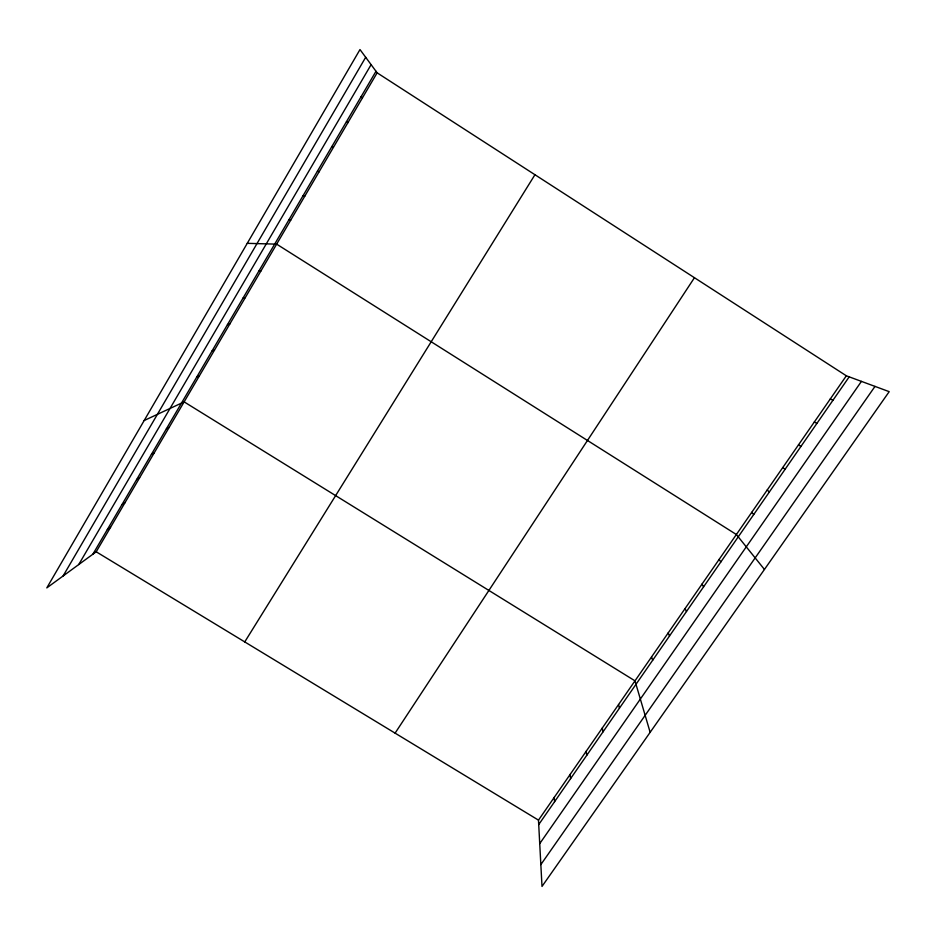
<?xml version="1.0" encoding="UTF-8"?>
<svg xmlns="http://www.w3.org/2000/svg" width="936" height="936" viewBox="0 0 936 936"><rect width="100%" height="100%" fill="white"/><g stroke="black" fill="none" stroke-linecap="round" stroke-linejoin="round"><path stroke-width="1.4" d="M63.098 575.979L365.683 57.295M78.729 564.548L371.112 64.654M92.886 554.206L375.991 71.288M96.197 551.784L377.138 72.832L359.986 49.561L46.8 587.902L96.197 551.784L538.481 820.135L542.002 886.439L889.2 391.657L846.343 375.792L377.138 72.832M244.752 641.909L534.947 174.728M395.097 733.134L694.453 277.711M538.481 820.135L846.343 375.792M538.715 824.593L849.198 376.845M539.733 843.628L861.436 381.385M540.844 864.607L874.996 386.404M107.347 529.542L110.553 527.319M121.926 504.68L125.026 502.644M136.621 479.606L139.616 477.758M151.445 454.323L154.335 452.673M166.386 428.828L169.17 427.378M144.167 420.521L184.135 401.872L634.982 680.846L650.146 732.326M196.665 377.173L199.228 376.143M212.004 351.023L214.449 350.193M227.471 324.628L229.8 324.02M243.079 298.022L245.279 297.625M258.816 271.171L260.898 271.007M247.256 243.337L276.646 244.144L736.363 534.514L764.443 569.451M288.826 219.983L290.675 220.241M303.065 195.682L304.808 196.15M317.433 171.194L319.047 171.861M830.267 398.982L832.981 400.234M814.32 421.996L816.894 423.435M331.894 146.507L333.403 147.397M798.502 444.846L800.923 446.46M782.788 467.52L785.07 469.322M346.484 121.633L347.864 122.733M767.204 490.019L769.345 491.997M361.179 96.56L362.443 97.882M751.725 512.355L753.737 514.507M719.117 559.412L720.837 561.939M702.012 584.111L703.591 586.825M685.047 608.599L686.474 611.5M668.21 632.876L669.509 635.977M651.526 656.967L652.684 660.231M618.567 704.539L619.445 708.166M602.293 728.032L603.041 731.835M586.147 751.339L586.755 755.305M570.129 774.458L570.609 778.588M554.241 797.39L554.603 801.684"/></g></svg>
